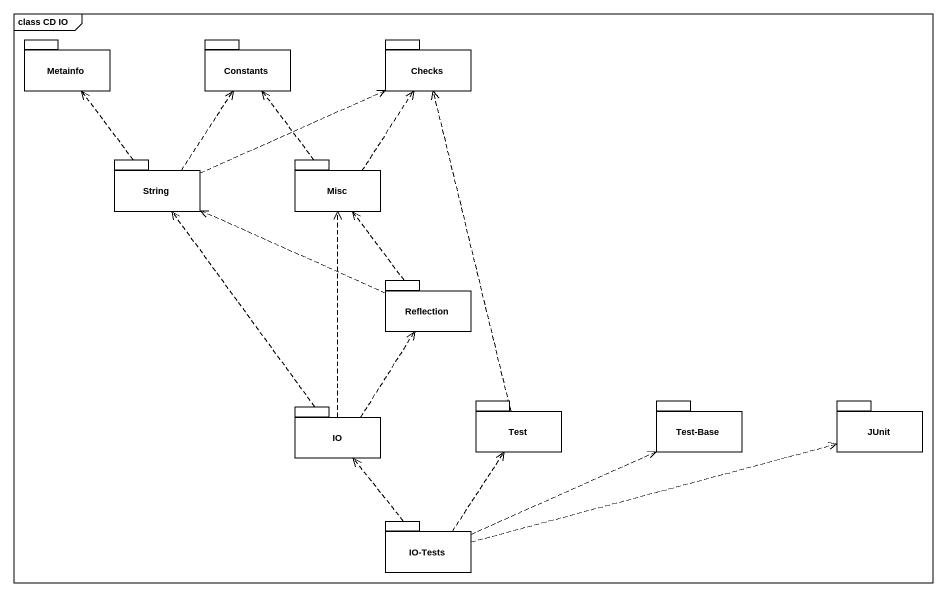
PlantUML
@startuml
mainframe class CD IO
package Metainfo {
}
package Constants {
}
package Checks {
}
package String {
}
package Misc {
}
package Reflection {
}
package IO {
}
package Test {
}
package "Test-Base" as Test_Base {
}
package JUnit {
}
package "IO-Tests" as IO_Tests {
}
String .up.> Metainfo
String .up.> Constants
String .right.> Checks
Misc .up.> Constants
Misc .up.> Checks
Reflection .left.> String
Reflection .up.> Misc
IO .up.> String
IO .up.> Misc
IO .up.> Reflection
Test .up.> Checks
IO_Tests .up.> IO
IO_Tests .up.> Test
IO_Tests .right.> Test_Base
IO_Tests .right.> JUnit
@enduml
